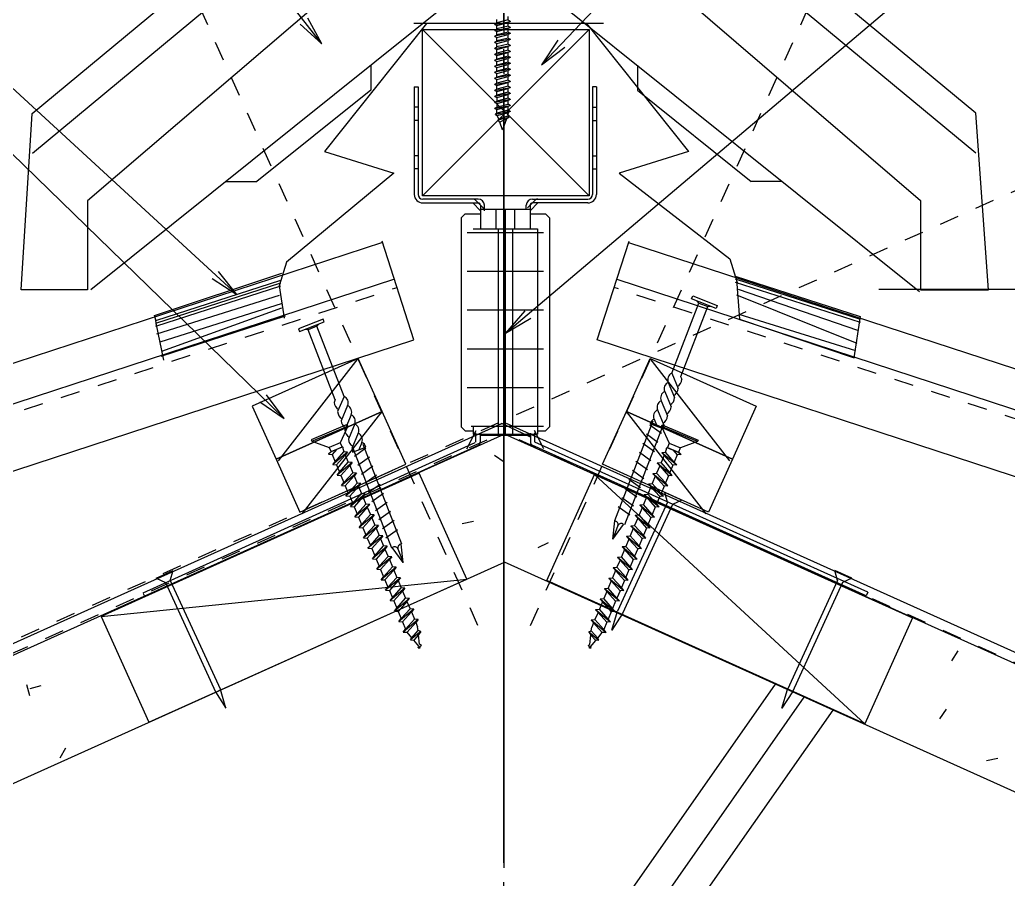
# Model space of a CAD drawing. Extents: x -1727 to 4652, y -2308 to 2357.
# Drawn here: x 2102 to 2357.1, y 458.7 to 680.6 of the extents above; entities that cross this region are included whole.
import ezdxf

# ---------------------------------------------------------------- set-up
doc = ezdxf.new("R2010")
doc.units = 0
doc.header["$LTSCALE"] = 5
for name, pattern in [('DASHDOT', [43, 40, -1, 1, -1]), ('DASHDOTX2', [63, 60, -1, 1, -1]), ('DASHED', [7, 6, -1]), ('DASHED2', [3, 2, -1]), ('DOT', [2, 1, -1])]:
    doc.linetypes.add(name, pattern=pattern)
for name, color, linetype in [('0-1', 7, 'CONTINUOUS'), ('0-2', 7, 'CONTINUOUS'), ('0-3', 7, 'CONTINUOUS'), ('0-4', 7, 'CONTINUOUS'), ('0-F', 7, 'CONTINUOUS')]:
    doc.layers.add(name, color=color, linetype=linetype)

msp = doc.modelspace()

# ---------------------------------------------------------------- linework, layer by layer
at = {"layer": '0-1', "color": 4, "linetype": 'DASHDOT'}
msp.add_line((2227.0147, 246.6826), (2227.0147, 892.9735), dxfattribs=at)
at = {"layer": '0-1', "color": 4, "linetype": 'CONTINUOUS'}
for p, q in [((2228.033, 680.5411), (2228.0329, 681.4309)), ((2224.6204, 679.3903), (2228.5203, 680.171)), ((2224.6204, 679.4905), (2225.1081, 679.7705)), ((2224.6204, 679.3903), (2224.6204, 679.4905)), ((2224.6204, 679.3903), (2225.1083, 679.1105)), ((2224.6207, 677.8405), (2228.5206, 678.6212)), ((2225.1081, 679.7705), (2225.108, 680.6606)), ((2228.033, 680.5411), (2225.1081, 679.7705)), ((2225.1083, 679.1105), (2228.0331, 679.8811)), ((2225.1084, 678.2204), (2225.1083, 679.1105)), ((2228.0333, 678.991), (2225.1084, 678.2204)), ((2228.033, 680.5411), (2228.5203, 680.261)), ((2228.5203, 680.171), (2228.0331, 679.8811)), ((2228.0333, 678.991), (2228.0331, 679.8811)), ((2228.0333, 678.991), (2228.5205, 678.7112)), ((2228.5206, 678.6212), (2228.0334, 678.331)), ((2228.5203, 680.261), (2228.5203, 680.171)), ((2228.5205, 678.7112), (2228.5206, 678.6212)), ((2224.6207, 677.9404), (2225.1084, 678.2204)), ((2224.6207, 677.8405), (2224.6207, 677.9404)), ((2224.6207, 677.8405), (2225.1085, 677.5604)), ((2228.5208, 677.1611), (2224.6209, 676.3903)), ((2224.6209, 676.3903), (2225.1087, 676.6706)), ((2224.621, 676.2904), (2224.6209, 676.3903)), ((2224.621, 676.2904), (2225.1088, 676.0106)), ((2225.1085, 677.5604), (2228.0334, 678.331)), ((2225.1087, 676.6706), (2225.1085, 677.5604)), ((2228.0336, 677.4409), (2225.1087, 676.6706)), ((2225.1088, 676.0106), (2228.0337, 676.7809)), ((2228.0336, 677.4409), (2228.0334, 678.331)), ((2228.0336, 677.4409), (2228.5208, 677.1611)), ((2228.5208, 677.0711), (2228.0337, 676.7809)), ((2228.0338, 675.8911), (2228.0337, 676.7809)), ((2228.5208, 677.1611), (2228.5208, 677.0711)), ((2228.5211, 675.611), (2224.6212, 674.8405)), ((2224.6212, 674.8405), (2225.109, 675.1205)), ((2224.6212, 674.7403), (2224.6212, 674.8405)), ((2224.6212, 674.7403), (2225.1091, 674.4605)), ((2224.6215, 673.1905), (2228.5214, 673.961)), ((2224.6215, 673.2904), (2225.1092, 673.5704)), ((2225.109, 675.1205), (2225.1088, 676.0106)), ((2228.0338, 675.8911), (2225.109, 675.1205)), ((2225.1091, 674.4605), (2228.0339, 675.2311)), ((2225.1092, 673.5704), (2225.1091, 674.4605)), ((2228.0341, 674.341), (2225.1092, 673.5704)), ((2225.1094, 672.9104), (2228.0342, 673.681)), ((2228.0338, 675.8911), (2228.5211, 675.611)), ((2228.5211, 675.5111), (2228.0339, 675.2311)), ((2228.0341, 674.341), (2228.0339, 675.2311)), ((2228.0341, 674.341), (2228.5214, 674.0612)), ((2228.5214, 673.961), (2228.0342, 673.681)), ((2228.0344, 672.7909), (2228.0342, 673.681)), ((2228.5211, 675.611), (2228.5211, 675.5111)), ((2228.5214, 674.0612), (2228.5214, 673.961)), ((2224.6215, 673.1905), (2224.6215, 673.2904)), ((2224.6215, 673.1905), (2225.1094, 672.9104)), ((2224.6218, 671.6404), (2228.5216, 672.4112)), ((2224.6218, 671.7403), (2225.1095, 672.0206)), ((2224.6218, 671.6404), (2224.6218, 671.7403)), ((2224.6218, 671.6404), (2225.1096, 671.3606)), ((2225.1095, 672.0206), (2225.1094, 672.9104)), ((2228.0344, 672.7909), (2225.1095, 672.0206)), ((2225.1096, 671.3606), (2228.0345, 672.1309)), ((2225.1098, 670.4705), (2225.1096, 671.3606)), ((2228.0347, 671.2411), (2225.1098, 670.4705)), ((2228.0344, 672.7909), (2228.5216, 672.5111)), ((2228.5216, 672.4112), (2228.0345, 672.1309)), ((2228.0347, 671.2411), (2228.0345, 672.1309)), ((2228.0347, 671.2411), (2228.5219, 670.961)), ((2228.5216, 672.5111), (2228.5216, 672.4112)), ((2228.5219, 670.961), (2224.622, 670.1905)), ((2224.622, 670.1905), (2225.1098, 670.4705)), ((2224.6221, 670.0903), (2224.622, 670.1905)), ((2224.6221, 670.0903), (2225.1099, 669.8105)), ((2228.5222, 669.4112), (2224.6223, 668.6404)), ((2224.6223, 668.6404), (2225.1101, 668.9204)), ((2224.6223, 668.5405), (2224.6223, 668.6404)), ((2224.6223, 668.5405), (2225.1102, 668.2604)), ((2225.1099, 669.8105), (2228.0348, 670.5811)), ((2225.1101, 668.9204), (2225.1099, 669.8105)), ((2228.0349, 669.691), (2225.1101, 668.9204)), ((2225.1102, 668.2604), (2228.035, 669.031)), ((2228.5219, 670.8611), (2228.0348, 670.5811)), ((2228.0349, 669.691), (2228.0348, 670.5811)), ((2228.0349, 669.691), (2228.5222, 669.4112)), ((2228.5222, 669.311), (2228.035, 669.031)), ((2228.0352, 668.1409), (2228.035, 669.031)), ((2228.5219, 670.961), (2228.5219, 670.8611)), ((2228.5222, 669.4112), (2228.5222, 669.311)), ((2228.5224, 667.8611), (2224.6226, 667.0903)), ((2224.6226, 667.0903), (2225.1103, 667.3706)), ((2224.6226, 666.9904), (2224.6226, 667.0903)), ((2224.6226, 666.9904), (2225.1105, 666.7106)), ((2228.5227, 666.311), (2224.6229, 665.5405)), ((2225.1103, 667.3706), (2225.1102, 668.2604)), ((2228.0352, 668.1409), (2225.1103, 667.3706)), ((2225.1105, 666.7106), (2228.0353, 667.4809)), ((2225.1106, 665.8205), (2225.1105, 666.7106)), ((2228.0355, 666.5911), (2225.1106, 665.8205)), ((2225.1107, 665.1605), (2228.0356, 665.9311)), ((2228.0352, 668.1409), (2228.5224, 667.8611)), ((2228.5225, 667.7612), (2228.0353, 667.4809)), ((2228.0355, 666.5911), (2228.0353, 667.4809)), ((2228.0355, 666.5911), (2228.5227, 666.311)), ((2228.5227, 666.2111), (2228.0356, 665.9311)), ((2228.0357, 665.041), (2228.0356, 665.9311)), ((2228.5224, 667.8611), (2228.5225, 667.7612)), ((2228.5227, 666.311), (2228.5227, 666.2111)), ((2224.6229, 665.5405), (2225.1106, 665.8205)), ((2224.6229, 665.4403), (2224.6229, 665.5405)), ((2224.6229, 665.4403), (2225.1107, 665.1605)), ((2224.6231, 663.9904), (2225.1109, 664.2704)), ((2224.6232, 663.8905), (2224.6231, 663.9904)), ((2224.6232, 663.8905), (2228.523, 664.661)), ((2224.6232, 663.8905), (2225.111, 663.6104)), ((2225.1109, 664.2704), (2225.1107, 665.1605)), ((2228.0357, 665.041), (2225.1109, 664.2704)), ((2225.111, 663.6104), (2228.0359, 664.381)), ((2225.1112, 662.7206), (2225.111, 663.6104)), ((2228.036, 663.4909), (2225.1112, 662.7206)), ((2228.0357, 665.041), (2228.523, 664.7612)), ((2228.523, 664.661), (2228.0359, 664.381)), ((2228.036, 663.4909), (2228.0359, 664.381)), ((2228.036, 663.4909), (2228.5233, 663.2111)), ((2228.523, 664.7612), (2228.523, 664.661)), ((2224.6234, 662.3404), (2228.5233, 663.1112)), ((2224.6234, 662.4403), (2225.1112, 662.7206)), ((2224.6234, 662.3404), (2224.6234, 662.4403)), ((2224.6234, 662.3404), (2225.1113, 662.0606)), ((2228.5236, 661.5611), (2224.6237, 660.7903)), ((2224.6237, 660.8905), (2225.1144, 661.1705)), ((2224.6237, 660.7903), (2224.6237, 660.8905)), ((2224.6237, 660.7903), (2225.1127, 660.5105)), ((2225.1113, 662.0606), (2228.0361, 662.8309)), ((2225.1114, 661.1705), (2225.1113, 662.0606)), ((2228.0363, 661.9411), (2225.1114, 661.1705)), ((2225.1115, 660.5105), (2228.0364, 661.2811)), ((2228.5236, 661.5611), (2228.0325, 661.2811)), ((2228.5235, 661.661), (2228.0354, 661.9411)), ((2228.5233, 663.1112), (2228.0361, 662.8309)), ((2228.0363, 661.9411), (2228.0361, 662.8309)), ((2228.0366, 660.391), (2228.0364, 661.2811)), ((2228.5233, 663.2111), (2228.5233, 663.1112)), ((2228.5235, 661.661), (2228.5236, 661.5611)), ((2228.5238, 660.011), (2224.624, 659.2405)), ((2224.624, 659.3305), (2225.1147, 659.6204)), ((2224.624, 659.2405), (2224.624, 659.3305)), ((2224.624, 659.2405), (2225.113, 658.9604)), ((2224.6242, 657.6904), (2228.5241, 658.4612)), ((2225.1115, 660.5105), (2225.1117, 659.6204)), ((2228.0366, 660.391), (2225.1117, 659.6204)), ((2225.1118, 658.9604), (2228.0367, 659.731)), ((2225.1118, 658.9604), (2225.112, 658.0706)), ((2225.112, 658.0706), (2228.0368, 658.8409)), ((2228.5238, 660.011), (2228.0328, 659.731)), ((2228.5241, 658.4612), (2228.0331, 658.1809)), ((2228.5238, 660.1112), (2228.0357, 660.391)), ((2228.5241, 658.5611), (2228.0359, 658.8409)), ((2228.0368, 658.8409), (2228.0367, 659.731)), ((2228.5238, 660.1112), (2228.5238, 660.011)), ((2228.5241, 658.5611), (2228.5241, 658.4612)), ((2224.6242, 657.7804), (2225.115, 658.0706)), ((2224.6242, 657.6904), (2224.6242, 657.7804)), ((2224.6242, 657.6904), (2225.1133, 657.4106)), ((2224.7505, 656.1704), (2225.2384, 655.8905)), ((2228.5244, 656.9111), (2224.7613, 656.1605)), ((2225.1123, 656.5205), (2224.7613, 656.2604)), ((2224.7613, 656.1605), (2224.7613, 656.2604)), ((2225.1121, 657.4106), (2228.037, 658.1809)), ((2225.1123, 656.5205), (2225.1121, 657.4106)), ((2228.0371, 657.2911), (2225.1123, 656.5205)), ((2225.2375, 655.8905), (2228.0372, 656.6311)), ((2225.5886, 654.9207), (2225.2375, 655.8905)), ((2227.8394, 655.6909), (2225.5886, 654.9207)), ((2227.9764, 656.071), (2227.8394, 655.6909)), ((2228.2495, 655.4612), (2227.8394, 655.6909)), ((2228.5244, 656.9111), (2228.0333, 656.6311)), ((2228.5244, 657.011), (2228.0362, 657.2911)), ((2228.0371, 657.2911), (2228.037, 658.1809)), ((2228.0372, 656.6311), (2228.0373, 656.4109)), ((2228.5244, 657.011), (2228.5244, 656.9111)), ((2225.5886, 654.9207), (2225.4177, 654.7407)), ((2225.4558, 654.6507), (2225.4177, 654.7407)), ((2228.2067, 655.3511), (2225.4558, 654.6507)), ((2225.8708, 654.1506), (2225.4558, 654.6507)), ((2227.5146, 654.951), (2225.8708, 654.1506)), ((2226.5752, 652.2209), (2225.8708, 654.1506)), ((2227.5866, 655.0009), (2226.5752, 652.2209)), ((2228.2067, 655.3511), (2227.5146, 654.951)), ((2228.2495, 655.4612), (2228.2067, 655.3511)), ((2226.5752, 652.2209), (2226.9501, 652.7309)), ((2226.9501, 652.7309), (2226.8811, 653.0609)), ((2270.2855, 589.3557), (2277.286, 607.4439)), ((2275.3797, 608.5637), (2275.6645, 609.2997)), ((2281.74, 606.1021), (2275.3797, 608.5637)), ((2275.6645, 609.2997), (2282.0248, 606.8381)), ((2277.286, 607.4439), (2276.8171, 608.0074)), ((2277.286, 607.4439), (2279.5757, 606.5577)), ((2272.5748, 588.4686), (2279.5757, 606.5577)), ((2279.5757, 606.5577), (2280.3026, 606.6585)), ((2279.5757, 606.5577), (2280.3026, 606.6585)), ((2282.0248, 606.8381), (2281.74, 606.1021)), ((2180.296, 603.3135), (2173.9357, 600.8519)), ((2174.2205, 600.116), (2180.5808, 602.5776)), ((2180.5808, 602.5776), (2180.296, 603.3135)), ((2173.9357, 600.8519), (2174.2205, 600.116)), ((2176.3848, 600.5716), (2175.6579, 600.6723)), ((2176.3848, 600.5716), (2175.6579, 600.6723)), ((2178.6745, 601.4578), (2176.3848, 600.5716)), ((2183.3857, 582.4825), (2176.3848, 600.5716)), ((2178.6745, 601.4578), (2179.1434, 602.0213)), ((2185.675, 583.3696), (2178.6745, 601.4578)), ((2270.2855, 589.3557), (2271.9268, 585.4299)), ((2269.3673, 586.9833), (2271.0087, 583.0575)), ((2269.3673, 586.9833), (2271.0087, 583.0575)), ((2272.5306, 588.5397), (2272.8421, 587.7948)), ((2268.4491, 584.611), (2270.0905, 580.6852)), ((2268.4491, 584.611), (2270.0905, 580.6852)), ((2183.4298, 582.5535), (2183.1184, 581.8087)), ((2185.675, 583.3696), (2184.0337, 579.4437)), ((2267.531, 582.2387), (2269.1724, 578.3128)), ((2267.531, 582.2387), (2269.1724, 578.3128)), ((2186.5932, 580.9972), (2184.9518, 577.0714)), ((2186.5932, 580.9972), (2184.9518, 577.0714)), ((2266.6128, 579.8662), (2268.2542, 575.9405)), ((2266.6128, 579.8662), (2268.2542, 575.9405)), ((2187.5114, 578.6248), (2185.87, 574.6991)), ((2187.5114, 578.6248), (2185.87, 574.6991)), ((2265.4114, 577.012), (2255.4454, 551.2613)), ((2265.6947, 577.4939), (2266.4938, 575.5826)), ((2265.6947, 577.4939), (2266.4938, 575.5826)), ((2186.4783, 576.0838), (2177.2047, 572.1785)), ((2177.3661, 571.7952), (2186.6397, 575.7006)), ((2186.6397, 575.7006), (2184.6765, 571.3992)), ((2186.6397, 575.7006), (2186.4783, 576.0838)), ((2188.4295, 576.2525), (2186.7881, 572.3266)), ((2188.4295, 576.2525), (2186.7881, 572.3266)), ((2268.0114, 576.0057), (2258.0453, 550.2551)), ((2264.623, 576.0163), (2267.6155, 573.8693)), ((2268.0551, 574.9784), (2264.6659, 576.2901)), ((2267.6501, 575.607), (2267.8115, 575.9902)), ((2267.6501, 575.607), (2269.6133, 571.3056)), ((2276.9237, 571.7016), (2267.6501, 575.607)), ((2267.8115, 575.9902), (2277.085, 572.0848)), ((2177.2047, 572.1785), (2177.3661, 571.7952)), ((2177.3661, 571.7952), (2181.7992, 570.1875)), ((2189.3477, 573.8801), (2187.7063, 569.9543)), ((2189.3477, 573.8801), (2187.7063, 569.9543)), ((2190.2658, 571.5078), (2189.4667, 569.5965)), ((2190.2658, 571.5078), (2189.4667, 569.5965)), ((2263.7169, 573.6749), (2266.7093, 571.5279)), ((2276.9237, 571.7016), (2272.4906, 570.0938)), ((2277.085, 572.0848), (2276.9237, 571.7016)), ((2182.3736, 569.0677), (2181.6296, 568.4476)), ((2181.6296, 568.4476), (2182.1416, 568.97)), ((2184.6684, 571.3958), (2181.7992, 570.1875)), ((2181.8231, 570.1976), (2182.3183, 569.0216)), ((2185.3241, 570.3102), (2182.1416, 568.97)), ((2185.1636, 570.2426), (2182.2862, 569.0309)), ((2182.3102, 569.041), (2182.3183, 569.0216)), ((2183.7328, 569.6401), (2182.5946, 568.3656)), ((2186.6132, 568.9874), (2182.7561, 565.7726)), ((2183.3717, 566.5203), (2185.6482, 569.0693)), ((2184.6684, 571.3958), (2185.1555, 570.2392)), ((2186.6132, 568.9874), (2185.6482, 569.0693)), ((2186.6132, 568.9874), (2185.9976, 568.2397)), ((2187.9054, 568.9923), (2191.2946, 570.3039)), ((2187.9491, 570.0196), (2197.9151, 544.2689)), ((2191.3375, 570.0302), (2188.345, 567.8831)), ((2190.5491, 571.0258), (2200.5151, 545.2752)), ((2261.9045, 568.9922), (2264.8971, 566.8453)), ((2262.8107, 571.3336), (2265.8032, 569.1866)), ((2267.6766, 568.8937), (2268.6416, 568.9757)), ((2270.9181, 566.4266), (2268.6416, 568.9757)), ((2268.9657, 570.2166), (2272.1482, 568.8763)), ((2269.1262, 570.1489), (2272.0035, 568.9372)), ((2269.6214, 571.3022), (2269.1343, 570.1455)), ((2269.6214, 571.3022), (2272.4906, 570.0938)), ((2270.5569, 569.5464), (2271.6952, 568.2719)), ((2271.9162, 568.974), (2272.6602, 568.3539)), ((2272.4667, 570.1039), (2271.9714, 568.9279)), ((2271.9796, 568.9473), (2271.9714, 568.9279)), ((2181.6296, 568.4476), (2182.5946, 568.3656)), ((2182.5946, 568.3656), (2183.3717, 566.5203)), ((2182.7561, 565.7726), (2183.3717, 566.5203)), ((2185.9976, 568.2397), (2183.7211, 565.6906)), ((2184.5095, 563.8187), (2186.7859, 566.3678)), ((2185.9976, 568.2397), (2186.7859, 566.3678)), ((2187.751, 566.2858), (2186.7859, 566.3678)), ((2192.2436, 567.6888), (2189.2511, 565.5418)), ((2260.9984, 566.6508), (2263.9909, 564.5039)), ((2268.2922, 568.146), (2267.5039, 566.2741)), ((2267.6766, 568.8937), (2268.2922, 568.146)), ((2267.6766, 568.8937), (2271.5337, 565.679)), ((2268.2922, 568.146), (2270.5687, 565.597)), ((2271.6952, 568.2719), (2270.9181, 566.4266)), ((2271.5337, 565.679), (2270.9181, 566.4266)), ((2272.6602, 568.3539), (2271.6952, 568.2719)), ((2272.6602, 568.3539), (2272.1482, 568.8763)), ((2182.7561, 565.7726), (2183.7211, 565.6906)), ((2183.7211, 565.6906), (2184.5095, 563.8187)), ((2187.751, 566.2858), (2183.8938, 563.071)), ((2183.8938, 563.071), (2184.5095, 563.8187)), ((2187.1353, 565.5381), (2184.8589, 562.989)), ((2187.751, 566.2858), (2187.1353, 565.5381)), ((2187.1353, 565.5381), (2187.9236, 563.6662)), ((2193.1498, 565.3474), (2190.1573, 563.2004)), ((2260.0922, 564.3095), (2263.0847, 562.1626)), ((2267.1545, 565.4444), (2266.3662, 563.5725)), ((2266.5388, 566.1921), (2267.5039, 566.2741)), ((2266.5388, 566.1921), (2267.1545, 565.4444)), ((2266.5388, 566.1921), (2270.396, 562.9774)), ((2267.1545, 565.4444), (2269.4309, 562.8954)), ((2269.7803, 563.725), (2267.5039, 566.2741)), ((2270.5687, 565.597), (2269.7803, 563.725)), ((2271.5337, 565.679), (2270.5687, 565.597)), ((2183.8938, 563.071), (2184.8589, 562.989)), ((2184.8589, 562.989), (2185.6472, 561.1171)), ((2188.8887, 563.5842), (2185.0315, 560.3694)), ((2185.6472, 561.1171), (2187.9236, 563.6662)), ((2188.273, 562.8365), (2185.9966, 560.2874)), ((2188.8887, 563.5842), (2187.9236, 563.6662)), ((2188.8887, 563.5842), (2188.273, 562.8365)), ((2188.273, 562.8365), (2189.0614, 560.9646)), ((2194.0559, 563.0061), (2191.0634, 560.8591)), ((2259.1861, 561.9682), (2262.1786, 559.8212)), ((2266.0168, 562.7428), (2265.2284, 560.8709)), ((2265.4011, 563.4905), (2266.3662, 563.5725)), ((2265.4011, 563.4905), (2266.0168, 562.7428)), ((2265.4011, 563.4905), (2269.2583, 560.2758)), ((2266.0168, 562.7428), (2268.2932, 560.1938)), ((2268.6426, 561.0234), (2266.3662, 563.5725)), ((2269.4309, 562.8954), (2268.6426, 561.0234)), ((2270.396, 562.9774), (2269.4309, 562.8954)), ((2270.396, 562.9774), (2269.7803, 563.725)), ((2185.0315, 560.3694), (2185.6472, 561.1171)), ((2185.0315, 560.3694), (2185.9966, 560.2874)), ((2185.9966, 560.2874), (2186.7849, 558.4155)), ((2185.9966, 560.2874), (2186.7849, 558.4155)), ((2190.0264, 560.8826), (2186.1693, 557.6678)), ((2186.7849, 558.4155), (2189.0614, 560.9646)), ((2189.4108, 560.1349), (2187.1343, 557.5859)), ((2190.0264, 560.8826), (2189.0614, 560.9646)), ((2190.0264, 560.8826), (2189.4108, 560.1349)), ((2189.4108, 560.1349), (2190.1991, 558.263)), ((2194.9621, 560.6647), (2191.9696, 558.5178)), ((2258.2799, 559.6268), (2261.2724, 557.4798)), ((2264.879, 560.0412), (2264.0907, 558.1693)), ((2264.2634, 560.7889), (2265.2284, 560.8709)), ((2264.2634, 560.7889), (2268.1205, 557.5742)), ((2264.2634, 560.7889), (2264.879, 560.0412)), ((2264.879, 560.0412), (2267.1555, 557.4922)), ((2267.5049, 558.3218), (2265.2284, 560.8709)), ((2268.2932, 560.1938), (2267.5049, 558.3218)), ((2268.2932, 560.1938), (2267.5049, 558.3218)), ((2269.2583, 560.2758), (2268.2932, 560.1938)), ((2269.2583, 560.2758), (2268.6426, 561.0234)), ((2186.1693, 557.6678), (2186.7849, 558.4155)), ((2186.1693, 557.6678), (2187.1343, 557.5859)), ((2187.1343, 557.5859), (2187.9227, 555.7139)), ((2191.1641, 558.181), (2187.307, 554.9662)), ((2187.9227, 555.7139), (2190.1991, 558.263)), ((2190.5485, 557.4333), (2188.272, 554.8843)), ((2191.1641, 558.181), (2190.1991, 558.263)), ((2191.1641, 558.181), (2190.5485, 557.4333)), ((2190.5485, 557.4333), (2191.3368, 555.5614)), ((2195.8683, 558.3233), (2192.8757, 556.1764)), ((2257.3738, 557.2855), (2260.3663, 555.1385)), ((2263.7413, 557.3396), (2262.953, 555.4677)), ((2263.1256, 558.0873), (2264.0907, 558.1693)), ((2263.1256, 558.0873), (2263.7413, 557.3396)), ((2263.1256, 558.0873), (2266.9828, 554.8726)), ((2263.7413, 557.3396), (2266.0177, 554.7906)), ((2266.3671, 555.6202), (2264.0907, 558.1693)), ((2267.1555, 557.4922), (2266.3671, 555.6202)), ((2268.1205, 557.5742), (2267.1555, 557.4922)), ((2268.1205, 557.5742), (2267.5049, 558.3218)), ((2272.8236, 556.5896), (2268.4602, 558.5905)), ((2187.307, 554.9662), (2187.9227, 555.7139)), ((2187.307, 554.9662), (2188.272, 554.8843)), ((2188.272, 554.8843), (2189.0604, 553.0123)), ((2192.3019, 555.4794), (2188.4447, 552.2646)), ((2189.0604, 553.0123), (2191.3368, 555.5614)), ((2191.6862, 554.7317), (2189.4098, 552.1827)), ((2192.3019, 555.4794), (2191.3368, 555.5614)), ((2192.3019, 555.4794), (2191.6862, 554.7317)), ((2191.6862, 554.7317), (2192.4745, 552.8598)), ((2196.7744, 555.9821), (2193.7819, 553.835)), ((2197.6805, 553.6407), (2194.6881, 551.4937)), ((2269.1725, 556.0639), (2256.2536, 527.8842)), ((2256.4676, 554.9441), (2259.4601, 552.7971)), ((2270.4446, 555.4796), (2257.5257, 527.301)), ((2262.6036, 554.638), (2261.8152, 552.7661)), ((2261.9879, 555.3857), (2262.953, 555.4677)), ((2261.9879, 555.3857), (2262.6036, 554.638)), ((2261.9879, 555.3857), (2265.8451, 552.171)), ((2262.6036, 554.638), (2264.88, 552.089)), ((2265.2294, 552.9187), (2262.953, 555.4677)), ((2266.0177, 554.7906), (2265.2294, 552.9187)), ((2266.9828, 554.8726), (2266.0177, 554.7906)), ((2266.9828, 554.8726), (2266.3671, 555.6202)), ((2188.4447, 552.2646), (2189.0604, 553.0123)), ((2188.4447, 552.2646), (2189.4098, 552.1827)), ((2189.4098, 552.1827), (2190.1981, 550.3107)), ((2193.4396, 552.7778), (2189.5824, 549.5631)), ((2190.1981, 550.3107), (2192.4745, 552.8598)), ((2192.8239, 552.0301), (2190.5475, 549.4811)), ((2193.4396, 552.7778), (2192.4745, 552.8598)), ((2193.4396, 552.7778), (2192.8239, 552.0301)), ((2192.8239, 552.0301), (2193.6123, 550.1582)), ((2198.5867, 551.2993), (2195.5942, 549.1523)), ((2255.021, 546.5123), (2255.5294, 551.2285)), ((2261.4658, 551.9364), (2260.6775, 550.0645)), ((2260.8502, 552.6841), (2261.8152, 552.7661)), ((2260.8502, 552.6841), (2261.4658, 551.9364)), ((2260.8502, 552.6841), (2264.7073, 549.4694)), ((2261.4658, 551.9364), (2263.7423, 549.3874)), ((2264.0917, 550.2171), (2261.8152, 552.7661)), ((2264.88, 552.089), (2264.0917, 550.2171)), ((2265.8451, 552.171), (2264.88, 552.089)), ((2265.8451, 552.171), (2265.2294, 552.9187)), ((2189.5824, 549.5631), (2190.1981, 550.3107)), ((2189.5824, 549.5631), (2190.5475, 549.4811)), ((2190.5475, 549.4811), (2191.3358, 547.6091)), ((2194.5773, 550.0762), (2190.7202, 546.8615)), ((2191.3358, 547.6091), (2193.6123, 550.1582)), ((2193.9617, 549.3285), (2191.6852, 546.7795)), ((2194.5773, 550.0762), (2193.6123, 550.1582)), ((2194.5773, 550.0762), (2193.9617, 549.3285)), ((2193.9617, 549.3285), (2194.75, 547.4566)), ((2199.4929, 548.958), (2196.5004, 546.8109)), ((2255.021, 546.5123), (2257.8191, 550.3423)), ((2256.3836, 550.033), (2255.021, 546.5123)), ((2260.3281, 549.2348), (2259.5398, 547.3629)), ((2259.7124, 549.9825), (2260.6775, 550.0645)), ((2259.7124, 549.9825), (2260.3281, 549.2348)), ((2259.7124, 549.9825), (2263.5696, 546.7678)), ((2260.3281, 549.2348), (2262.6045, 546.6858)), ((2262.9539, 547.5155), (2260.6775, 550.0645)), ((2263.7423, 549.3874), (2262.9539, 547.5155)), ((2264.7073, 549.4694), (2263.7423, 549.3874)), ((2264.7073, 549.4694), (2264.0917, 550.2171)), ((2190.7202, 546.8615), (2191.3358, 547.6091)), ((2190.7202, 546.8615), (2191.6852, 546.7795)), ((2191.6852, 546.7795), (2192.4736, 544.9075)), ((2195.7151, 547.3746), (2191.8579, 544.1599)), ((2192.4736, 544.9075), (2194.75, 547.4566)), ((2195.0994, 546.6269), (2192.823, 544.0779)), ((2195.7151, 547.3746), (2194.75, 547.4566)), ((2195.7151, 547.3746), (2195.0994, 546.6269)), ((2195.0994, 546.6269), (2195.8877, 544.755)), ((2259.1904, 546.5332), (2258.402, 544.6613)), ((2258.5747, 547.2809), (2259.5398, 547.3629)), ((2258.5747, 547.2809), (2259.1904, 546.5332)), ((2258.5747, 547.2809), (2262.4319, 544.0662)), ((2259.1904, 546.5332), (2261.4668, 543.9842)), ((2261.8162, 544.8139), (2259.5398, 547.3629)), ((2262.6045, 546.6858), (2261.8162, 544.8139)), ((2263.5696, 546.7678), (2262.6045, 546.6858)), ((2263.5696, 546.7678), (2262.9539, 547.5155)), ((2191.8579, 544.1599), (2192.4736, 544.9075)), ((2191.8579, 544.1599), (2192.823, 544.0779)), ((2192.823, 544.0779), (2193.6113, 542.2059)), ((2196.8528, 544.673), (2192.9956, 541.4583)), ((2193.6113, 542.2059), (2195.8877, 544.755)), ((2196.2371, 543.9253), (2193.9607, 541.3763)), ((2196.8528, 544.673), (2195.8877, 544.755)), ((2196.8528, 544.673), (2196.2371, 543.9253)), ((2196.2371, 543.9253), (2197.0255, 542.0534)), ((2200.9395, 540.5261), (2198.1414, 544.3562)), ((2199.5769, 544.0468), (2200.9395, 540.5261)), ((2200.9395, 540.5261), (2200.4311, 545.2423)), ((2258.0527, 543.8317), (2257.2643, 541.9597)), ((2257.437, 544.5793), (2258.402, 544.6613)), ((2257.437, 544.5793), (2258.0527, 543.8317)), ((2257.437, 544.5793), (2261.2941, 541.3646)), ((2258.0527, 543.8317), (2260.3291, 541.2826)), ((2260.6785, 542.1123), (2258.402, 544.6613)), ((2261.4668, 543.9842), (2260.6785, 542.1123)), ((2262.4319, 544.0662), (2261.4668, 543.9842)), ((2262.4319, 544.0662), (2261.8162, 544.8139)), ((2192.9956, 541.4583), (2193.6113, 542.2059)), ((2192.9956, 541.4583), (2193.9607, 541.3763)), ((2193.9607, 541.3763), (2194.749, 539.5043)), ((2197.9905, 541.9714), (2194.1334, 538.7567)), ((2194.749, 539.5043), (2197.0255, 542.0534)), ((2197.3749, 541.2237), (2195.0984, 538.6747)), ((2197.9905, 541.9714), (2197.0255, 542.0534)), ((2197.9905, 541.9714), (2197.3749, 541.2237)), ((2197.3749, 541.2237), (2198.1632, 539.3518)), ((2256.9149, 541.1301), (2256.1266, 539.2581)), ((2256.2993, 541.8777), (2257.2643, 541.9597)), ((2256.2993, 541.8777), (2256.9149, 541.1301)), ((2256.2993, 541.8777), (2260.1564, 538.663)), ((2256.9149, 541.1301), (2259.1914, 538.581)), ((2259.5408, 539.4107), (2257.2643, 541.9597)), ((2260.3291, 541.2826), (2259.5408, 539.4107)), ((2261.2941, 541.3646), (2260.3291, 541.2826)), ((2261.2941, 541.3646), (2260.6785, 542.1123)), ((2137.1839, 536.4089), (2141.5473, 538.4098)), ((2194.1334, 538.7567), (2194.749, 539.5043)), ((2194.1334, 538.7567), (2195.0984, 538.6747)), ((2195.0984, 538.6747), (2195.8868, 536.8028)), ((2199.1283, 539.2698), (2195.2711, 536.0551)), ((2195.8868, 536.8028), (2198.1632, 539.3518)), ((2198.5126, 538.5221), (2196.2362, 535.9731)), ((2199.1283, 539.2698), (2198.1632, 539.3518)), ((2199.1283, 539.2698), (2198.5126, 538.5221)), ((2198.5126, 538.5221), (2199.3009, 536.6502)), ((2255.7772, 538.4285), (2254.9889, 536.5565)), ((2255.1615, 539.1761), (2256.1266, 539.2581)), ((2255.1615, 539.1761), (2255.7772, 538.4285)), ((2255.1615, 539.1761), (2259.0187, 535.9614)), ((2255.7772, 538.4285), (2258.0536, 535.8794)), ((2258.403, 536.7091), (2256.1266, 539.2581)), ((2259.1914, 538.581), (2258.403, 536.7091)), ((2260.1564, 538.663), (2259.1914, 538.581)), ((2260.1564, 538.663), (2259.5408, 539.4107)), ((2316.7254, 536.4089), (2312.362, 538.4098)), ((2140.8349, 535.8832), (2153.7539, 507.7035)), ((2195.2711, 536.0551), (2195.8868, 536.8028)), ((2195.2711, 536.0551), (2196.2362, 535.9731)), ((2196.2362, 535.9731), (2197.0245, 534.1012)), ((2200.266, 536.5682), (2196.4088, 533.3535)), ((2197.0245, 534.1012), (2199.3009, 536.6502)), ((2199.6503, 535.8205), (2197.3739, 533.2715)), ((2200.266, 536.5682), (2199.3009, 536.6502)), ((2200.266, 536.5682), (2199.6503, 535.8205)), ((2199.6503, 535.8205), (2200.4387, 533.9486)), ((2254.0238, 536.4745), (2254.9889, 536.5565)), ((2254.0238, 536.4745), (2254.6395, 535.7269)), ((2254.0238, 536.4745), (2257.881, 533.2598)), ((2257.2653, 534.0075), (2254.9889, 536.5565)), ((2258.0536, 535.8794), (2257.2653, 534.0075)), ((2259.0187, 535.9614), (2258.0536, 535.8794)), ((2259.0187, 535.9614), (2258.403, 536.7091)), ((2313.0744, 535.8832), (2300.1554, 507.7035)), ((2139.5629, 535.299), (2152.4818, 507.1203)), ((2196.4088, 533.3535), (2197.0245, 534.1012)), ((2196.4088, 533.3535), (2197.3739, 533.2715)), ((2197.3739, 533.2715), (2198.1622, 531.3996)), ((2201.4037, 533.8666), (2197.5466, 530.6519)), ((2198.1622, 531.3996), (2200.4387, 533.9486)), ((2201.4037, 533.8666), (2200.4387, 533.9486)), ((2201.4037, 533.8666), (2200.788, 533.1189)), ((2252.8861, 533.7729), (2253.8511, 533.8549)), ((2252.8861, 533.7729), (2253.5017, 533.0253)), ((2252.8861, 533.7729), (2256.7432, 530.5582)), ((2254.6395, 535.7269), (2253.8511, 533.8549)), ((2256.1276, 531.3059), (2253.8511, 533.8549)), ((2254.6395, 535.7269), (2256.9159, 533.1778)), ((2257.881, 533.2598), (2256.9159, 533.1778)), ((2257.881, 533.2598), (2257.2653, 534.0075)), ((2314.3464, 535.299), (2301.4275, 507.1203)), ((2197.5466, 530.6519), (2198.1622, 531.3996)), ((2197.5466, 530.6519), (2198.5116, 530.5699)), ((2200.788, 533.1189), (2198.5116, 530.5699)), ((2202.5414, 531.165), (2198.6843, 527.9503)), ((2199.2999, 528.698), (2201.5764, 531.247)), ((2200.788, 533.1189), (2201.5764, 531.247)), ((2202.5414, 531.165), (2201.5764, 531.247)), ((2202.5414, 531.165), (2201.9258, 530.4173)), ((2251.7483, 531.0714), (2252.7134, 531.1533)), ((2251.7483, 531.0714), (2252.364, 530.3237)), ((2251.7483, 531.0714), (2255.6055, 527.8566)), ((2253.5017, 533.0253), (2252.7134, 531.1533)), ((2254.9898, 528.6043), (2252.7134, 531.1533)), ((2253.5017, 533.0253), (2255.7782, 530.4762)), ((2256.9159, 533.1778), (2256.1276, 531.3059)), ((2256.7432, 530.5582), (2256.1276, 531.3059)), ((2198.5116, 530.5699), (2199.2999, 528.698)), ((2198.6843, 527.9503), (2199.2999, 528.698)), ((2201.9258, 530.4173), (2199.6493, 527.8683)), ((2203.6792, 528.4634), (2199.822, 525.2487)), ((2200.4377, 525.9964), (2202.7141, 528.5454)), ((2201.9258, 530.4173), (2202.7141, 528.5454)), ((2203.6792, 528.4634), (2202.7141, 528.5454)), ((2203.6792, 528.4634), (2203.0635, 527.7158)), ((2250.6106, 528.3698), (2251.5757, 528.4517)), ((2250.6106, 528.3698), (2254.4678, 525.155)), ((2250.6106, 528.3698), (2251.2263, 527.6221)), ((2252.364, 530.3237), (2251.5757, 528.4517)), ((2253.8521, 525.9027), (2251.5757, 528.4517)), ((2252.364, 530.3237), (2254.6404, 527.7746)), ((2255.7782, 530.4762), (2254.9898, 528.6043)), ((2255.6055, 527.8566), (2254.9898, 528.6043)), ((2256.7432, 530.5582), (2255.7782, 530.4762)), ((2198.6843, 527.9503), (2199.6493, 527.8683)), ((2199.6493, 527.8683), (2200.4377, 525.9964)), ((2199.822, 525.2487), (2200.4377, 525.9964)), ((2203.0635, 527.7158), (2200.7871, 525.1667)), ((2204.8169, 525.7618), (2200.9597, 522.5471)), ((2201.5754, 523.2948), (2203.8518, 525.8438)), ((2203.0635, 527.7158), (2203.8518, 525.8438)), ((2204.8169, 525.7618), (2203.8518, 525.8438)), ((2204.8169, 525.7618), (2204.2012, 525.0142)), ((2249.4729, 525.6682), (2250.4379, 525.7501)), ((2249.4729, 525.6682), (2253.33, 522.4534)), ((2249.4729, 525.6682), (2250.0885, 524.9205)), ((2251.2263, 527.6221), (2250.4379, 525.7501)), ((2252.7144, 523.2011), (2250.4379, 525.7501)), ((2251.2263, 527.6221), (2253.5027, 525.073)), ((2254.6404, 527.7746), (2253.8521, 525.9027)), ((2254.4678, 525.155), (2253.8521, 525.9027)), ((2255.6055, 527.8566), (2254.6404, 527.7746)), ((2254.8054, 523.0475), (2256.2536, 527.8842)), ((2257.5257, 527.301), (2254.8054, 523.0475)), ((2199.822, 525.2487), (2200.7871, 525.1667)), ((2200.7871, 525.1667), (2201.5754, 523.2948)), ((2200.9597, 522.5471), (2201.5754, 523.2948)), ((2204.2012, 525.0142), (2201.9691, 522.5147)), ((2204.2012, 525.0142), (2204.68, 523.8773)), ((2204.788, 522.9166), (2204.68, 523.8773)), ((2249.5017, 522.8229), (2249.6098, 523.7836)), ((2250.0885, 524.9205), (2249.6098, 523.7836)), ((2250.0885, 524.9205), (2252.3207, 522.421)), ((2253.5027, 525.073), (2252.7144, 523.2011)), ((2253.33, 522.4534), (2252.7144, 523.2011)), ((2254.4678, 525.155), (2253.5027, 525.073)), ((2200.9597, 522.5471), (2201.9691, 522.5147)), ((2203.1446, 521.0763), (2201.9691, 522.5147)), ((2205.47, 522.6563), (2202.8721, 520.4911)), ((2202.8721, 520.4911), (2203.1446, 521.0763)), ((2202.8721, 520.4911), (2203.6657, 520.4389)), ((2203.1446, 521.0763), (2204.788, 522.9166)), ((2204.91, 521.8322), (2203.6657, 520.4389)), ((2205.47, 522.6563), (2204.788, 522.9166)), ((2205.47, 522.6563), (2204.91, 521.8322)), ((2205.185, 519.3855), (2204.91, 521.8322)), ((2248.8198, 522.5627), (2249.5017, 522.8229)), ((2248.8198, 522.5627), (2251.4177, 520.3974)), ((2248.8198, 522.5627), (2249.3798, 521.7385)), ((2249.1047, 519.2919), (2249.3798, 521.7385)), ((2249.3798, 521.7385), (2250.6241, 520.3452)), ((2251.1452, 520.9827), (2249.5017, 522.8229)), ((2251.1452, 520.9827), (2252.3207, 522.421)), ((2251.4177, 520.3974), (2251.1452, 520.9827)), ((2253.33, 522.4534), (2252.3207, 522.421)), ((2204.963, 518.8516), (2203.6657, 520.4389)), ((2204.7881, 518.4311), (2204.963, 518.8516)), ((2204.7881, 518.4311), (2205.0953, 518.6897)), ((2204.7881, 518.4311), (2205.2901, 518.4514)), ((2205.2901, 518.4514), (2205.0953, 518.6897)), ((2205.6385, 519.1469), (2205.185, 519.3855)), ((2205.2488, 518.8189), (2205.6385, 519.1469)), ((2205.2901, 518.4514), (2205.2488, 518.8189)), ((2248.6513, 519.0532), (2249.1047, 519.2919)), ((2249.041, 518.7252), (2248.6513, 519.0532)), ((2248.9997, 518.3577), (2249.041, 518.7252)), ((2248.9997, 518.3577), (2249.1945, 518.596)), ((2249.5017, 518.3374), (2248.9997, 518.3577)), ((2249.5017, 518.3374), (2249.1945, 518.596)), ((2249.3268, 518.7579), (2250.6241, 520.3452)), ((2249.5017, 518.3374), (2249.3268, 518.7579)), ((2251.4177, 520.3974), (2250.6241, 520.3452)), ((2155.2021, 502.8668), (2153.7539, 507.7035)), ((2298.7072, 502.8668), (2300.1554, 507.7035)), ((2152.4818, 507.1203), (2155.2021, 502.8668)), ((2301.4275, 507.1203), (2298.7072, 502.8668))]:
    msp.add_line(p, q, dxfattribs=at)
at = {"layer": '0-1', "color": 7, "linetype": 'CONTINUOUS'}
for p, q in [((2206.9195, 679.6534), (2180.5963, 646.584)), ((2203.6496, 679.6888), (2252.6452, 679.6932)), ((2248.2363, 679.6571), (2274.5655, 646.5925)), ((2205.9445, 678.1068), (2248.9445, 635.1068)), ((2248.9445, 678.1068), (2205.9445, 635.1068)), ((2180.5963, 646.584), (2198.5019, 640.9692)), ((2274.5655, 646.5925), (2256.6609, 640.9744)), ((2198.5019, 640.9692), (2170.8222, 618.0038)), ((2256.6609, 640.9744), (2285.28, 618.9259)), ((2170.8222, 618.0038), (2168.9306, 611.8759)), ((2285.28, 618.9259), (2287.1727, 612.7984)), ((2136.7877, 604.2143), (2169.6561, 615.2025)), ((2137.0945, 602.9794), (2169.3983, 613.3583)), ((2137.0945, 602.3093), (2169.3983, 612.6882)), ((2319.0104, 603.9076), (2286.7048, 614.2806)), ((2319.0106, 603.2375), (2286.7049, 613.6105)), ((2319.0107, 602.4334), (2286.7051, 612.8064)), ((2286.9458, 613.5332), (2287.713, 603.3096)), ((2137.0945, 601.5052), (2169.3983, 611.8841)), ((2168.9306, 611.8759), (2170.2344, 603.5395)), ((2287.3657, 611.0885), (2318.2034, 600.462)), ((2137.366, 599.4912), (2168.9814, 609.5156)), ((2169.7525, 607.3951), (2138.1371, 597.3707)), ((2318.134, 597.0588), (2287.0879, 609.4911)), ((2138.6191, 595.0574), (2169.6561, 606.2384)), ((2137.0872, 603.0259), (2136.7877, 604.2143)), ((2137.3142, 601.5758), (2137.0872, 603.0259)), ((2137.0945, 602.3093), (2139.101, 592.744)), ((2170.5236, 604.1179), (2138.4263, 593.7079)), ((2287.5741, 604.6293), (2317.6478, 595.1835)), ((2287.713, 603.3096), (2317.354, 593.3104)), ((2317.354, 593.3104), (2319.0177, 603.9541)), ((2168.7449, 566.7106), (2189.3138, 593.184)), ((2285.2846, 566.7106), (2264.7157, 593.184)), ((2174.9102, 553.0362), (2195.4791, 579.5096)), ((2279.1192, 553.0362), (2258.5503, 579.5096)), ((1606.1582, 297.2456), (2226.3911, 576.3471)), ((2226.3911, 576.3471), (2218.8911, 572.9686)), ((2233.8159, 572.8064), (2226.3911, 576.3471)), ((2895.144, 275.9734), (2227.6391, 576.3471))]:
    msp.add_line(p, q, dxfattribs=at)
at = {"layer": '0-1', "color": 3, "linetype": 'CONTINUOUS'}
for p, q in [((2205.9445, 678.1068), (2248.9445, 678.1068)), ((2205.9445, 635.1068), (2205.9445, 678.1068)), ((2248.9445, 678.1068), (2248.9445, 635.1068)), ((2248.9445, 635.1068), (2205.9445, 635.1068))]:
    msp.add_line(p, q, dxfattribs=at)
at = {"layer": '0-1', "color": 6, "linetype": 'CONTINUOUS'}
for p, q in [((2203.8004, 663.3088), (2203.8004, 635.5088)), ((2203.8004, 663.3088), (2204.8004, 663.3088)), ((2204.8004, 663.3088), (2204.8004, 635.5088)), ((2249.8004, 663.3088), (2249.8004, 635.5088)), ((2250.8004, 663.3088), (2249.8004, 663.3088)), ((2250.8004, 663.3088), (2250.8004, 635.5088)), ((2220.3004, 634.3088), (2206.0004, 634.3088)), ((2206.0004, 633.3088), (2220.3004, 633.3088)), ((2218.9004, 633.3088), (2220.9004, 631.3088)), ((2220.9004, 632.7088), (2220.9004, 626.59)), ((2221.9004, 631.7088), (2221.9004, 632.7088)), ((2232.7004, 631.7088), (2232.7004, 632.7088)), ((2235.7004, 633.3088), (2233.7004, 631.3088)), ((2233.7004, 632.7088), (2233.7004, 626.59)), ((2234.3004, 634.3088), (2248.6004, 634.3088)), ((2248.6004, 633.3088), (2234.3004, 633.3088)), ((2215.9004, 629.5088), (2216.9004, 630.5088)), ((2216.9004, 630.5088), (2220.9004, 630.5088)), ((2220.9004, 631.7088), (2233.7004, 631.7088)), ((2224.8862, 631.7088), (2224.8862, 626.59)), ((2227.3004, 631.7088), (2227.3004, 576.3088)), ((2229.7146, 631.7088), (2229.7146, 626.59)), ((2233.7004, 630.5088), (2237.7004, 630.5088)), ((2237.7004, 630.5088), (2238.7004, 629.5088)), ((2215.9004, 629.5088), (2215.9004, 575.5088)), ((2238.7004, 629.5088), (2238.7004, 575.5088)), ((2218.9848, 626.59), (2235.616, 626.59)), ((2225.4418, 626.59), (2225.4418, 573.59)), ((2227.3004, 626.59), (2227.3004, 573.59)), ((2229.159, 626.59), (2229.159, 573.59)), ((2235.616, 626.59), (2235.616, 573.59)), ((2215.9004, 575.5088), (2216.9004, 574.5088)), ((2216.9004, 574.5088), (2218.9848, 574.5088)), ((2217.3404, 569.873), (2219.8004, 574.5903)), ((2218.9848, 575.59), (2218.9848, 573.59)), ((2237.2604, 569.873), (2234.8004, 574.5903)), ((2235.616, 574.5088), (2237.7004, 574.5088)), ((2237.7004, 574.5088), (2238.7004, 575.5088)), ((2133.8189, 532.6461), (2219.5351, 571.4884)), ((2218.9848, 573.59), (2235.616, 573.59)), ((2219.6253, 573.9996), (2219.6253, 571.5818)), ((2220.8004, 573.9181), (2220.8004, 571.5903)), ((2220.9004, 573.39), (2233.7004, 573.39)), ((2233.8004, 573.9181), (2233.8004, 571.5903)), ((2234.8004, 573.9645), (2234.8004, 571.6367)), ((2320.8637, 532.8323), (2234.8944, 571.5666)), ((2134.2315, 531.7356), (2220.3585, 570.7638)), ((2320.453, 531.9208), (2234.2423, 570.7638)), ((2133.8244, 532.5282), (2134.2386, 531.6183)), ((2320.8637, 532.8323), (2320.453, 531.9208))]:
    msp.add_line(p, q, dxfattribs=at)
at = {"layer": '0-1', "color": 6, "linetype": 'DASHED'}
for p, q in [((2204.8004, 658.0088), (2203.8004, 658.0088)), ((2249.8004, 658.0088), (2250.8004, 658.0088)), ((2204.8004, 654.6088), (2203.8004, 654.6088)), ((2249.8004, 654.6088), (2250.8004, 654.6088)), ((2204.8004, 645.5088), (2203.8004, 645.5088)), ((2249.8004, 645.5088), (2250.8004, 645.5088)), ((2204.8004, 642.1088), (2203.8004, 642.1088)), ((2249.8004, 642.1088), (2250.8004, 642.1088)), ((2219.6075, 634.0159), (2221.6075, 632.0159)), ((2234.9933, 634.0159), (2232.9933, 632.0159))]:
    msp.add_line(p, q, dxfattribs=at)
at = {"layer": '0-1', "color": 6, "linetype": 'DASHDOTX2'}
for p, q in [((2237.1781, 625.59), (2217.4227, 625.59)), ((2237.1781, 615.59), (2217.4227, 615.59)), ((2236.0781, 615.59), (2218.5227, 615.59)), ((2237.1781, 605.59), (2217.4227, 605.59)), ((2236.0781, 605.59), (2218.5227, 605.59)), ((2237.1781, 595.59), (2217.4227, 595.59)), ((2236.0781, 595.59), (2218.5227, 595.59)), ((2237.1781, 585.59), (2217.4227, 585.59)), ((2236.0781, 585.59), (2218.5227, 585.59)), ((2236.0781, 575.59), (2218.5227, 575.59)), ((2237.1781, 575.59), (2218.9848, 575.59))]:
    msp.add_line(p, q, dxfattribs=at)
at = {"layer": '0-1', "color": 7, "linetype": 'DOT'}
for p in [(1607.0783, 295.1982), (2892.0194, 274.6636)]:
    msp.add_line(p, (2226.7324, 574.0392), dxfattribs=at)
at = {"layer": '0-1', "color": 4, "linetype": 'DASHED2'}
for p, q in [((2269.1725, 556.0639), (2268.4602, 558.5905)), ((2272.8236, 556.5896), (2270.4446, 555.4796)), ((2140.8349, 535.8832), (2141.5473, 538.4098)), ((2313.0744, 535.8832), (2312.362, 538.4098)), ((2137.1839, 536.4089), (2139.5629, 535.299)), ((2316.7254, 536.4089), (2314.3464, 535.299))]:
    msp.add_line(p, q, dxfattribs=at)
at = {"layer": '0-1', "color": 3, "linetype": 'CONTINUOUS'}
for points in [[(2161.9651, 580.8523), (2168.1314, 567.178), (2195.4791, 579.5096), (2189.3138, 593.184), (2161.9651, 580.8523)], [(2292.0644, 580.8523), (2285.898, 567.178), (2258.5503, 579.5096), (2264.7157, 593.184), (2292.0644, 580.8523)], [(2168.1304, 567.178), (2174.2968, 553.5036), (2201.6445, 565.8353), (2195.4791, 579.5096), (2168.1304, 567.178)], [(2285.899, 567.178), (2279.7327, 553.5036), (2252.385, 565.8353), (2258.5503, 579.5096), (2285.899, 567.178)]]:
    msp.add_lwpolyline(points, close=True, dxfattribs=at)
at = {"layer": '0-1', "color": 4, "linetype": 'CONTINUOUS'}
for points in [[(2185.3241, 570.3102), (2185.3313, 570.2445), (2185.3395, 570.179), (2185.3488, 570.1137), (2185.359, 570.0486), (2185.3703, 569.9836), (2185.3826, 569.9189), (2185.3959, 569.8545), (2185.4102, 569.7903), (2185.4255, 569.7263), (2185.4418, 569.6626), (2185.4591, 569.5992), (2185.4774, 569.5362), (2185.4966, 569.4734), (2185.5169, 569.4109), (2185.5381, 569.3488), (2185.5604, 569.2871), (2185.5835, 569.2257), (2185.6077, 569.1647), (2185.6328, 569.1041), (2185.6589, 569.0439)], [(2268.6309, 568.9502), (2268.657, 569.0104), (2268.6821, 569.071), (2268.7062, 569.132), (2268.7294, 569.1934), (2268.7516, 569.2552), (2268.7729, 569.3173), (2268.7931, 569.3797), (2268.8124, 569.4425), (2268.8307, 569.5056), (2268.848, 569.569), (2268.8643, 569.6326), (2268.8796, 569.6966), (2268.8939, 569.7608), (2268.9072, 569.8253), (2268.9195, 569.89), (2268.9307, 569.9549), (2268.941, 570.02), (2268.9502, 570.0854), (2268.9585, 570.1509), (2268.9657, 570.2166)]]:
    msp.add_lwpolyline(points, dxfattribs=at)
for centre, radius, start, end in [((2227.0374, 656.4108), 0.9999, 340.0101, 360.0101), ((2271.0009, 587.7149), 1.79, 113.5613, 204.1237), ((2270.0828, 585.3426), 1.79, 113.5613, 204.1237), ((2270.5483, 587.9358), 2.2981, 300.183, 356.4846), ((2269.1647, 582.9702), 1.79, 113.5613, 204.1237), ((2269.633, 585.5708), 2.2981, 300.183, 356.4846), ((2185.4122, 581.9496), 2.2981, 183.5154, 239.817), ((2184.9595, 581.7287), 1.79, 335.8763, 426.4387), ((2268.2465, 580.5979), 1.79, 113.5613, 204.1237), ((2268.7148, 583.1985), 2.2981, 300.183, 356.4846), ((2186.3275, 579.5846), 2.2981, 183.5154, 239.817), ((2185.8777, 579.3564), 1.79, 335.8763, 426.4387), ((2267.3283, 578.2255), 1.79, 113.5613, 204.1237), ((2267.7967, 580.8261), 2.2981, 300.183, 356.4846), ((2187.2457, 577.2123), 2.2981, 183.5154, 239.817), ((2186.7958, 576.9841), 1.79, 335.8763, 426.4387), ((2266.4102, 575.8532), 1.79, 113.5613, 165.9694), ((2266.8785, 578.4537), 2.2981, 300.183, 356.4846), ((2188.1638, 574.84), 2.2981, 183.5154, 239.817), ((2187.714, 574.6117), 1.79, 335.8763, 426.4387), ((2265.9604, 576.0814), 2.2981, 332.0302, 356.4846), ((2189.082, 572.4676), 2.2981, 183.5154, 239.817), ((2188.6321, 572.2393), 1.79, 335.8763, 426.4387), ((2189.5503, 569.867), 1.79, 14.0306, 66.4387), ((2190.0001, 570.0952), 2.2981, 183.5154, 207.9698), ((2255.447, 550.2668), 0.9653, 346.0046, 445.0738), ((2257.2334, 549.5754), 0.9653, 52.6112, 151.6804), ((2198.7271, 543.5893), 0.9653, 28.3196, 127.3888), ((2200.5135, 544.2806), 0.9653, 94.9262, 193.9954)]:
    msp.add_arc(centre, radius, start, end, dxfattribs=at)
at = {"layer": '0-1', "color": 6, "linetype": 'CONTINUOUS'}
for centre, radius, start, end in [((2206.0004, 635.5088), 2.2, 180, 270), ((2206.0004, 635.5088), 1.2, 180, 270), ((2248.6004, 635.5088), 1.2, 270, 360), ((2248.6004, 635.5088), 2.2, 270, 360), ((2220.3004, 632.7088), 1.6, 0, 90), ((2220.3004, 632.7088), 0.6, 0, 90), ((2234.3004, 632.7088), 1.6, 90, 180), ((2234.3004, 632.7088), 0.6, 90, 180), ((2219.8004, 571.5903), 1, 304.9144, 360), ((2234.8004, 571.5903), 1, 180, 235.0856)]:
    msp.add_arc(centre, radius, start, end, dxfattribs=at)
at = {"layer": '0-1', "color": 6, "linetype": 'DASHED'}
for centre, start, end in [((2218.9004, 633.3088), 45, 90), ((2235.7004, 633.3088), 90, 135), ((2220.9004, 631.3088), 0, 45)]:
    msp.add_arc(centre, 1, start, end, dxfattribs=at)
at = {"layer": '0-2', "color": 2, "linetype": 'CONTINUOUS'}
for p, q in [((2105.1475, 656.3992), (2204.5505, 738.8532)), ((2348.7315, 656.4842), (2249.4185, 738.8632)), ((2105.2495, 646.1642), (2206.7545, 730.3612)), ((2348.7315, 646.1642), (2247.2275, 730.3612)), ((2208.7125, 710.2612), (2119.4905, 633.8542)), ((2245.6935, 710.2222), (2334.4905, 633.9322)), ((2214.7305, 686.6112), (2120.2875, 610.8542)), ((2239.2505, 686.6112), (2334.1785, 610.4652)), ((2192.5945, 668.8542), (2192.5945, 662.4452)), ((2261.3875, 668.8542), (2261.3875, 662.4452)), ((2192.5945, 662.4452), (2163.1855, 638.8542)), ((2261.3865, 662.4452), (2290.7955, 638.8542)), ((2102.3115, 610.8542), (2105.1475, 656.3992)), ((2351.9905, 610.8542), (2348.7315, 656.4842)), ((2155.1945, 638.8542), (2163.1855, 638.8542)), ((2298.7865, 638.8542), (2290.7955, 638.8542)), ((2119.4905, 633.8542), (2119.4905, 610.8542)), ((2334.4905, 633.9322), (2334.4905, 610.8542)), ((2195.5975, 623.141), (2025.8629, 567.5595)), ((2203.697, 598.0076), (2195.4902, 623.4741)), ((2251.0386, 598.0076), (2259.2454, 623.4741)), ((2259.138, 623.141), (2428.8727, 567.5595)), ((2198.6707, 613.6047), (2023.9536, 556.3913)), ((2256.0649, 613.6047), (2430.782, 556.3913)), ((2119.4905, 610.8542), (2102.3115, 610.8542)), ((2334.4905, 610.8542), (2351.9905, 610.8542)), ((2005.7922, 533.1923), (2203.7149, 597.952)), ((2448.9434, 533.1923), (2251.0206, 597.952))]:
    msp.add_line(p, q, dxfattribs=at)
at = {"layer": '0-2', "color": 2, "linetype": 'DOT'}
for p, q in [((1998.6409, 545.7479), (2199.357, 611.475)), ((2456.0946, 545.7479), (2255.3786, 611.475))]:
    msp.add_line(p, q, dxfattribs=at)
at = {"layer": '0-3', "color": 7, "linetype": 'CONTINUOUS'}
msp.add_line((2323.7037, 611.0742), (2404.7754, 611.0668), dxfattribs=at)
for points in [[(2236.6072, 668.9967), (2363.7539, 802.5812), (2393.7539, 802.5812)], [(2179.9726, 674.3486), (2096.2735, 781.4674), (2046.2735, 781.4719)], [(2227.3842, 599.6851), (2397.8402, 744.0992), (2427.8402, 744.0992)], [(2157.9693, 609.6533), (2053.5998, 705.7631), (2003.5998, 705.7676)], [(2170.1907, 577.6697), (2064.6356, 680.3564), (2049.6356, 680.3564)], [(2174.3699, 679.4888), (2179.9726, 674.3486), (2176.3398, 681.0281)], [(2240.8726, 675.291), (2236.6072, 668.9967), (2242.6834, 673.5675)], [(2151.6055, 613.8143), (2157.9693, 609.6533), (2153.299, 615.6534)], [(2232.2986, 605.4869), (2227.3842, 599.6851), (2233.9146, 603.5795)], [(2163.9432, 582.0034), (2170.1907, 577.6697), (2165.6865, 583.7954)]]:
    msp.add_lwpolyline(points, dxfattribs=at)
at = {"layer": '0-4', "color": 4, "linetype": 'DASHDOT'}
msp.add_line((2226.9225, 247.9679), (2226.9225, 894.2588), dxfattribs=at)
at = {"layer": '0-4', "color": 4, "linetype": 'CONTINUOUS'}
for p, q in [((1569.6775, 277.8231), (2227.0013, 573.6181)), ((2925.789, 259.2177), (2227.1198, 573.6181)), ((1582.0477, 250.3015), (2227.0606, 540.5567)), ((2913.4189, 231.6961), (2227.0606, 540.5567))]:
    msp.add_line(p, q, dxfattribs=at)
at = {"layer": '0-4', "color": 7, "linetype": 'CONTINUOUS'}
for p, q in [((2224.4944, 568.1645), (2226.999, 566.5131)), ((2250.3495, 563.1648), (2320.1115, 498.8744)), ((2219.1349, 551.0961), (2216.1962, 550.4925)), ((2238.3688, 545.6081), (2235.6867, 544.2649)), ((2122.9536, 526.5873), (2217.3375, 536.1624)), ((2344.1204, 517.6435), (2342.4694, 515.1391)), ((2103.7341, 509.0123), (2104.5048, 506.1134)), ((2104.6491, 507.9385), (2107.5484, 508.7092)), ((2193.2675, 360.862), (2297.0408, 509.0657)), ((2207.5266, 367.2786), (2304.467, 505.7239)), ((2341.0554, 502.6125), (2339.404, 500.1078)), ((2221.7858, 373.6952), (2311.8932, 502.382)), ((2113.8234, 492.58), (2112.3184, 489.9846)), ((2354.4252, 489.8659), (2351.4864, 489.2623))]:
    msp.add_line(p, q, dxfattribs=at)
at = {"layer": '0-4', "color": 3, "linetype": 'CONTINUOUS'}
for p, q in [((2205.0266, 563.52), (2122.9536, 526.5873)), ((2217.3375, 536.1624), (2205.0266, 563.52)), ((2226.9228, 502.148), (2226.9228, 561.3635)), ((2238.0386, 535.8071), (2250.3495, 563.1648)), ((2250.3495, 563.1648), (2332.4225, 526.232)), ((2135.2645, 499.2296), (2217.3375, 536.1624)), ((2320.1115, 498.8744), (2238.0386, 535.8071)), ((2122.9536, 526.5873), (2135.2645, 499.2296)), ((2332.4225, 526.232), (2320.1115, 498.8744))]:
    msp.add_line(p, q, dxfattribs=at)
at = {"layer": '0-F', "color": 1, "linetype": 'DOT'}
for p, q in [((2220.2452, 524.2633), (2106.0573, 778.0177)), ((2233.7842, 524.2633), (2347.9722, 778.0177)), ((2371.4683, 642.104), (1568.8068, 281.4294))]:
    msp.add_line(p, q, dxfattribs=at)

doc.saveas('drawing.dxf')
